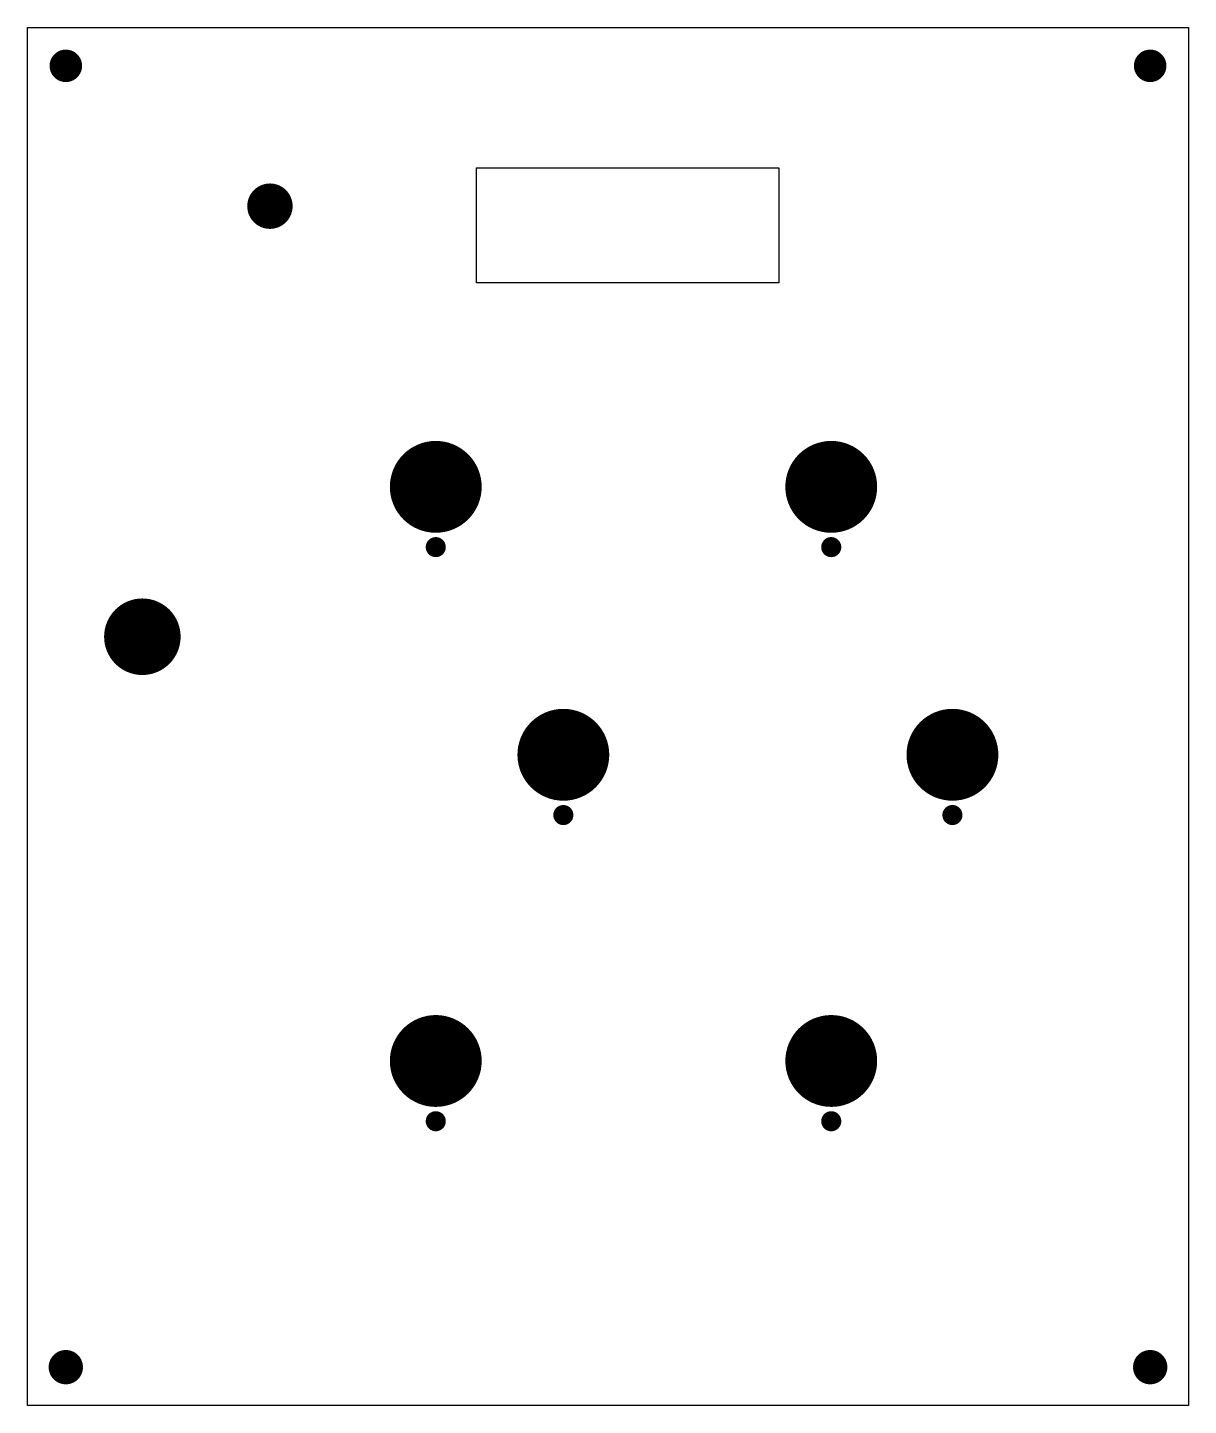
# Model space of a CAD drawing. Extents: x 0 to 116, y 0 to 137.
import ezdxf

# ---------------------------------------------------------------- set-up
doc = ezdxf.new("R2010")
doc.units = 0
doc.layers.add('249', color=1, linetype='CONTINUOUS')

msp = doc.modelspace()

# ---------------------------------------------------------------- linework, layer by layer
at = {"layer": '249'}
for p, q in [((0, 137.16), (115.57, 137.16)), ((0, 0), (0, 137.16)), ((115.57, 137.16), (115.57, 0)), ((44.704, 123.19), (74.803, 123.19)), ((44.704, 111.76), (44.704, 123.19)), ((74.803, 123.19), (74.803, 111.76)), ((74.803, 111.76), (44.704, 111.76)), ((115.57, 0), (0, 0))]:
    msp.add_line(p, q, dxfattribs=at)
for points, const_width in [([(3.81, 132.5405, 1), (3.81, 134.1595, 1), (3.81, 132.5405)], 1.6189), ([(111.76, 132.5405, 1), (111.76, 134.1595, 1), (111.76, 132.5405)], 1.6189), ([(24.13, 118.2497, 1), (24.13, 120.5103, 1), (24.13, 118.2497)], 2.2606), ([(40.64, 89.154, 1), (40.64, 93.726, 1), (40.64, 89.154)], 4.572), ([(80.01, 89.154, 1), (80.01, 93.726, 1), (80.01, 89.154)], 4.572), ([(40.64, 84.94, 1), (40.64, 85.94, 1), (40.64, 84.94)], 1), ([(80.01, 84.94, 1), (80.01, 85.94, 1), (80.01, 84.94)], 1), ([(11.43, 74.615, 1), (11.43, 78.425, 1), (11.43, 74.615)], 3.81), ([(53.34, 62.484, 1), (53.34, 67.056, 1), (53.34, 62.484)], 4.572), ([(92.075, 62.484, 1), (92.075, 67.056, 1), (92.075, 62.484)], 4.572), ([(53.34, 58.27, 1), (53.34, 59.27, 1), (53.34, 58.27)], 1), ([(92.075, 58.27, 1), (92.075, 59.27, 1), (92.075, 58.27)], 1), ([(40.64, 32.004, 1), (40.64, 36.576, 1), (40.64, 32.004)], 4.572), ([(80.01, 32.004, 1), (80.01, 36.576, 1), (80.01, 32.004)], 4.572), ([(40.64, 27.79, 1), (40.64, 28.79, 1), (40.64, 27.79)], 1), ([(80.01, 27.79, 1), (80.01, 28.79, 1), (80.01, 27.79)], 1), ([(3.81, 2.9551, 1), (3.81, 4.6649, 1), (3.81, 2.9551)], 1.7098), ([(111.76, 2.9551, 1), (111.76, 4.6649, 1), (111.76, 2.9551)], 1.7098)]:
    msp.add_lwpolyline(points, format="xyb", dxfattribs=dict(at, const_width=const_width))

doc.saveas('drawing.dxf')
